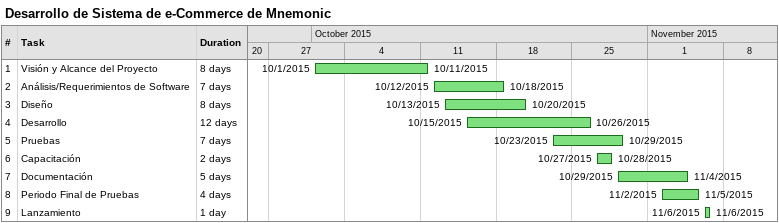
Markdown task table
Desarrollo de Sistema de e-Commerce de Mnemonic

| ID | Task | Duration | Start | Finish |
|---|---|---|---|---|
| 1 | Visión y Alcance del Proyecto | 8d | 2015-10-01 | 2015-10-11 |
| 2 | Análisis/Requerimientos de Software | 7d | 2015-10-12 | 2015-10-18 |
| 3 | Diseño | 8d | 2015-10-13 | 2015-10-20 |
| 4 | Desarrollo | 12d | 2015-10-15 | 2015-10-26 |
| 5 | Pruebas | 7d | 2015-10-23 | 2015-10-29 |
| 6 | Capacitación | 2d | 2015-10-27 | 2015-10-28 |
| 7 | Documentación | 5d | 2015-10-29 | 2015-11-04 |
| 8 | Periodo Final de Pruebas | 4d | 2015-11-02 | 2015-11-05 |
| 9 | Lanzamiento | 1d | 2015-11-06 | 2015-11-06 |
